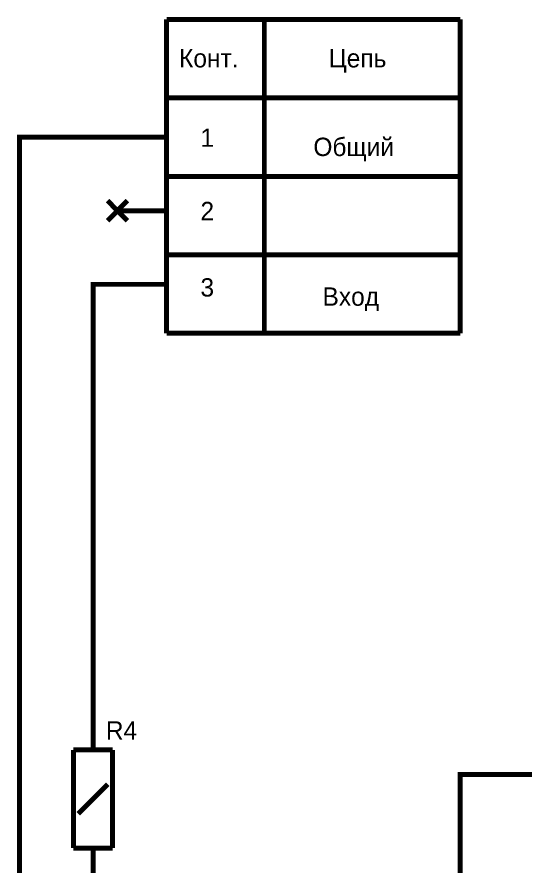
# Model space of a CAD drawing. Header units: millimetres. Extents: x 2.64 to 11.44, y 2.16 to 8.68.
# Drawn here: x 2.794 to 4.006, y 4.104 to 6.131 of the extents above; entities that cross this region are included whole.
import ezdxf

# ---------------------------------------------------------------- set-up
doc = ezdxf.new("R2010")
doc.units = ezdxf.units.MM
doc.header["$MEASUREMENT"] = 0
doc.layers.add('Sheet', color=255, linetype='Continuous')

msp = doc.modelspace()

# ---------------------------------------------------------------- linework, layer by layer
at = {"layer": 'Sheet', "const_width": 0.0118}
for points in [[(3.151, 5.3766), (3.151, 6.1247)], [(3.151, 6.1247), (3.8516, 6.1247)], [(3.3844, 5.3766), (3.3844, 6.1247)], [(3.8516, 6.1247), (3.8516, 5.3766)], [(3.151, 5.9375), (3.8516, 5.9375)], [(3.0341, 5.8442), (2.8002, 5.8442), (2.8002, 2.9802)], [(3.151, 5.8442), (3.0341, 5.8442)], [(3.151, 5.7504), (3.8516, 5.7504)], [(3.0104, 5.6448), (3.0577, 5.6926)], [(3.0104, 5.6926), (3.0577, 5.6448)], [(3.151, 5.6684), (3.0341, 5.6684)], [(3.151, 5.5633), (3.8516, 5.5633)], [(2.9759, 4.4996), (2.9759, 5.4931), (3.0341, 5.4931)], [(3.151, 5.4931), (3.0341, 5.4931)], [(3.8516, 5.3766), (3.151, 5.3766)], [(2.9759, 4.383), (2.9759, 4.4996)], [(2.929, 4.383), (2.929, 4.149)], [(3.0223, 4.383), (2.929, 4.383)], [(3.0223, 4.149), (3.0223, 4.383)], [(3.8516, 4.0324), (3.8516, 4.3243), (4.085, 4.3243), (4.3189, 4.3243), (4.3189, 4.0324)], [(2.9404, 4.2309), (3.0109, 4.3011)], [(2.929, 4.149), (3.0223, 4.149)], [(2.9759, 4.149), (2.9759, 4.0324)]]:
    msp.add_lwpolyline(points, dxfattribs=at)

# ---------------------------------------------------------------- texts
at = {"layer": 'Sheet'}
for s, height, p in [('Конт.', 0.04371, (3.181, 6.0104)), ('Цепь', 0.04371, (3.5377, 6.0104)), ('1', 0.0437, (3.232, 5.821)), ('Общий', 0.04371, (3.5013, 5.7991)), ('2', 0.0437, (3.232, 5.6461)), ('3', 0.0437, (3.232, 5.464)), ('Вход', 0.04371, (3.5232, 5.4421)), ('R4', 0.04371, (3.0063, 4.4076))]:
    msp.add_text(s, height=height, dxfattribs=at).set_placement(p)

doc.saveas('drawing.dxf')
